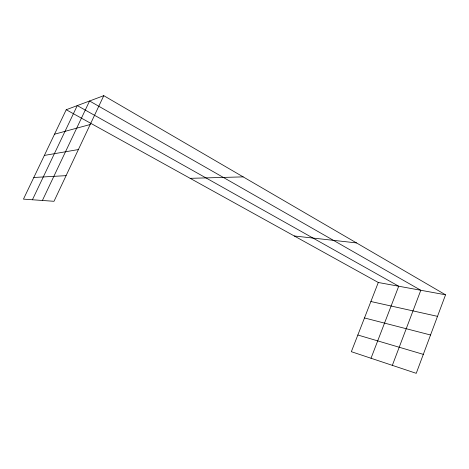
<?xml version="1.0" encoding="UTF-8"?>
<svg xmlns="http://www.w3.org/2000/svg" width="469" height="469" viewBox="0 0 469 469"><rect width="100%" height="100%" fill="white"/><g stroke="black" fill="none" stroke-linecap="round" stroke-linejoin="round"><path stroke-width="0.7" d="M445.55 294.796L416.238 373.33L351.345 351.691L378.295 282.49L445.55 294.796L103.778 95.67L66.229 109.734L23.45 199.126L53.999 201.295L103.778 95.67M392.336 365.363L420.81 290.27L89.573 100.987L42.415 200.468M371.02 358.252L398.72 286.225L77.279 105.595L32.42 199.759M54.515 134.21L90.183 124.514M44.367 155.415L78.382 149.552M33.803 177.487L66.082 175.652M190.138 178.331L243.153 176.872M294.286 235.983L356.51 242.919M370.885 301.514L437.501 316.352M364.489 317.947L430.542 334.995M357.841 335.007L423.314 354.365M66.229 109.734L378.295 282.49"/></g></svg>
